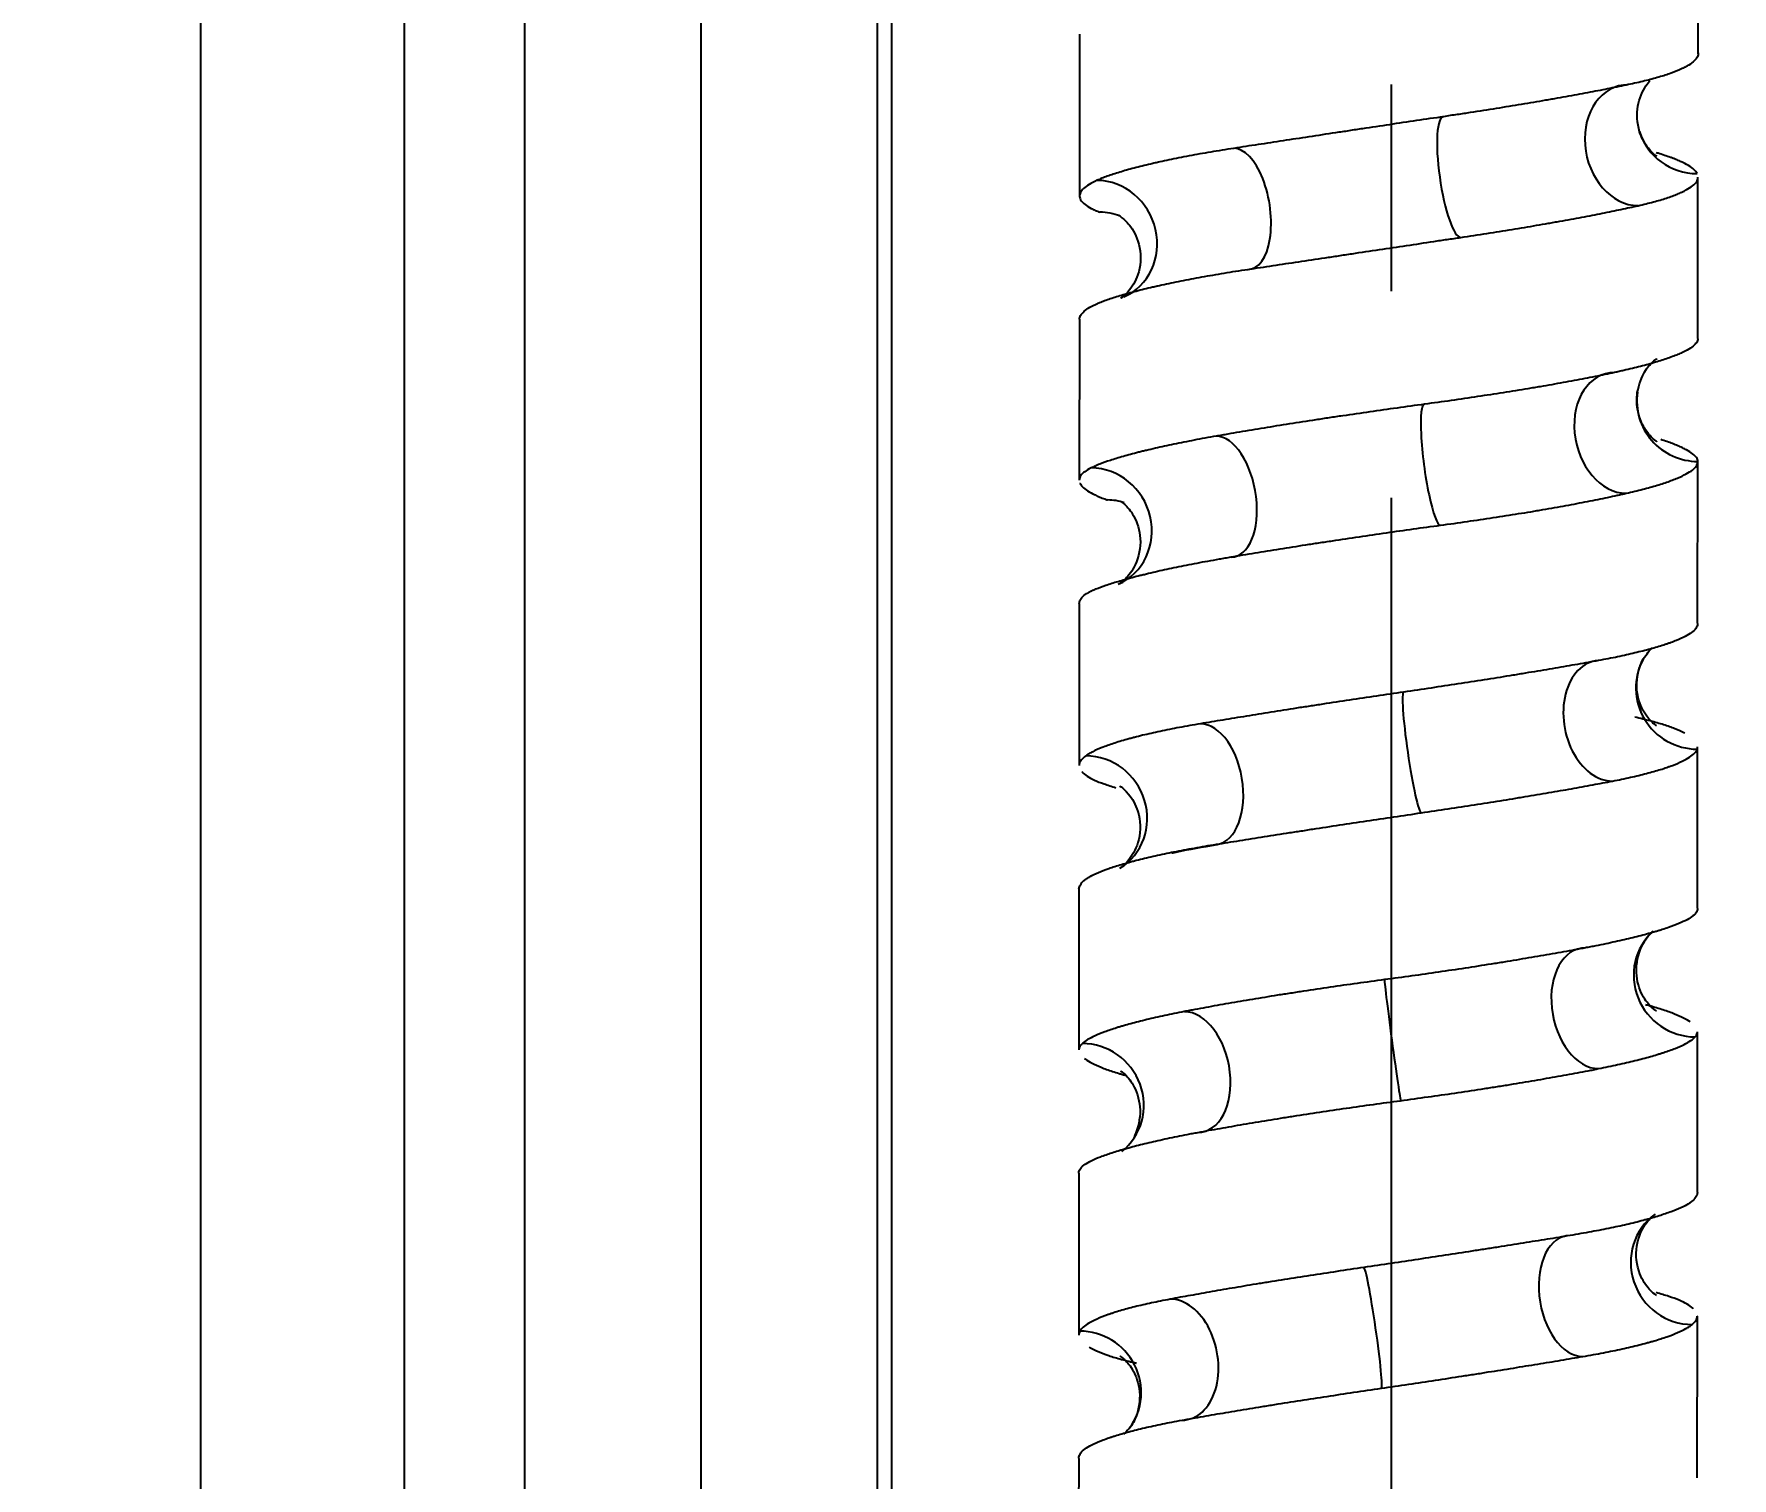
# Model space of a CAD drawing. Header units: millimetres. Extents: x 6110 to 6704, y -2661 to -1821.
# Drawn here: x 6329.67 to 6340.1, y -2269.94 to -2261.06 of the extents above; entities that cross this region are included whole.
import ezdxf

# ---------------------------------------------------------------- set-up
doc = ezdxf.new("R2010")
doc.units = ezdxf.units.MM
doc.header["$LTSCALE"] = 0.1
doc.linetypes.add('CENTERX2', pattern=[101.6, 63.5, -12.7, 12.7, -12.7])
doc.linetypes.add('HIDDEN2', pattern=[4.7625, 3.175, -1.5875])
doc.layers.add('1', color=4, linetype='HIDDEN2', lineweight=13)
doc.layers.add('DIM', color=3, linetype='Continuous', lineweight=9)
doc.layers.add('CENTER', color=1, linetype='CENTERX2')
doc.styles.get("Standard").update_dxf_attribs({"font": 'arial.ttf'})
doc.dimstyles.new('ISO-25', dxfattribs={"dimtxt": 2.5, "dimasz": 2.5, "dimexe": 1.25, "dimexo": 0.625, "dimtad": 1, "dimlfac": 5, "dimtxsty": 'Standard', "dimcen": 2.5, "dimadec": 0, "dimazin": 0, "dimtfac": 1, "dimtmove": 0, "dimatfit": 3, "dimfxl": 0, "dimarcsym": 0})

# ---------------------------------------------------------------- blocks, each defined once
blk = doc.blocks.new('*D85')
at = {"layer": 'Defpoints', "color": 0}
for p in [(6324.46, -2027.378), (6392.692, -2027.378), (6311.704, -2532.542)]:
    blk.add_point(p, dxfattribs=at)
at = {"layer": 'DIM', "color": 0, "lineweight": -2}
for p, q in [((6325.085, -2027.378), (6393.942, -2027.378)), ((6392.692, -2527.542), (6392.692, -2032.378)), ((6312.329, -2532.542), (6393.942, -2532.542))]:
    blk.add_line(p, q, dxfattribs=at)
at = {"layer": 'DIM', "color": 0}
for points in [[(6391.858, -2032.378), (6393.525, -2032.378), (6392.692, -2027.378)], [(6391.858, -2527.542), (6393.525, -2527.542), (6392.692, -2532.542)]]:
    blk.add_solid(points, dxfattribs=at)
at = {"layer": 'DIM', "color": 0, "insert": (6389.062, -2279.96), "char_height": 5, "attachment_point": 5, "rotation": 90}
blk.add_mtext('2020,7', dxfattribs=at)
blk = doc.blocks.new('*D93')
at = {"layer": 'Defpoints', "color": 0}
for p in [(6325.085, -2027.378), (6402.037, -2595.98), (6423.82, -2595.98)]:
    blk.add_point(p, dxfattribs=at)
at = {"layer": 'DIM', "color": 0, "lineweight": -2}
for p, q in [((6325.71, -2027.378), (6425.07, -2027.378)), ((6423.82, -2032.378), (6423.82, -2590.98)), ((6402.662, -2595.98), (6425.07, -2595.98))]:
    blk.add_line(p, q, dxfattribs=at)
at = {"layer": 'DIM', "color": 0}
for points in [[(6422.987, -2032.378), (6424.654, -2032.378), (6423.82, -2027.378)], [(6422.987, -2590.98), (6424.654, -2590.98), (6423.82, -2595.98)]]:
    blk.add_solid(points, dxfattribs=at)
at = {"layer": 'DIM', "color": 0, "insert": (6420.19, -2311.679), "char_height": 5, "attachment_point": 5, "rotation": 90}
blk.add_mtext('2274,4', dxfattribs=at)

msp = doc.modelspace()

# ---------------------------------------------------------------- hatches: boundary and pattern name
at = {"layer": 'DIM'}
h = msp.add_hatch(dxfattribs=at)
h.set_pattern_fill('ANSI31', color=2)
edge = h.paths.add_edge_path()
edge.add_line((6619.617, -2595.98), (6619.617, -1962.206))
edge.add_line((6634.617, -1966.11), (6619.617, -1966.11))
edge.add_line((6634.617, -2610.98), (6634.617, -1966.11))
edge.add_line((6634.617, -2610.98), (6184.457, -2610.98))
edge.add_line((6619.617, -2595.98), (6184.457, -2595.98))
edge.add_line((6184.457, -2610.98), (6184.457, -2595.98))

# ---------------------------------------------------------------- linework, layer by layer
at = {"layer": '1', "color": 7, "linetype": 'Continuous', "lineweight": -3}
for p, q in [((6330.696, -2354.877), (6330.696, -2226.539)), ((6331.944, -2226.545), (6331.944, -2354.877)), ((6332.686, -2394.48), (6332.686, -2226.539)), ((6333.768, -2226.528), (6333.768, -2393.229)), ((6334.85, -2226.51), (6334.85, -2393.225)), ((6334.939, -2226.51), (6334.939, -2393.225)), ((6339.895, -2261.186), (6339.896, -2260.193)), ((6336.095, -2261.065), (6336.094, -2262.06)), ((6339.894, -2262.936), (6339.894, -2261.944)), ((6336.094, -2262.818), (6336.093, -2263.806)), ((6339.892, -2264.685), (6339.893, -2263.694)), ((6336.093, -2264.564), (6336.092, -2265.559)), ((6339.891, -2266.437), (6339.892, -2265.444)), ((6336.091, -2266.318), (6336.091, -2267.307)), ((6339.89, -2268.184), (6339.891, -2267.195)), ((6336.09, -2268.065), (6336.089, -2269.059)), ((6339.889, -2269.937), (6339.89, -2268.943)), ((6336.089, -2269.817), (6336.088, -2270.808))]:
    msp.add_line(p, q, dxfattribs=at)
for centre, major_axis, ratio, start_param, end_param in [((6339.496, -2261.748), (0.08, -0.366), 0.783105, 2.97173, 6.112863), ((6338.384, -2261.944), (0.055, -0.371), 0.203358, 3.11287, 6.251277), ((6339.892, -2261.552), (0.357, 0.114), 0.98835, 3.1366, 4.39827), ((6337.086, -2262.139), (0.057, -0.371), 0.474709, 6.210592, 9.352358), ((6336.221, -2262.335), (0.141, -0.347), 0.923385, 0.016693, 2.77956), ((6336.202, -2262.532), (0.141, 0.348), 0.934624, 6.282533, 6.644208), ((6339.417, -2263.516), (0.081, -0.366), 0.742135, 2.980277, 6.118709), ((6339.893, -2263.32), (0.371, -0.052), 0.990923, 3.136314, 4.850606), ((6338.263, -2263.711), (0.05, -0.372), 0.13997, 3.12244, 6.264226), ((6336.979, -2263.907), (0.064, -0.37), 0.527427, 6.193376, 9.332027), ((6336.18, -2264.103), (0.154, -0.342), 0.946219, 6.274377, 9.020509), ((6336.245, -2264.299), (0.132, 0.351), 0.910515, 0.029327, 0.327184), ((6339.333, -2265.284), (0.07, -0.368), 0.699051, 3.009669, 6.151475), ((6339.886, -2265.088), (0.328, -0.182), 0.986146, 3.141104, 5.223814), ((6338.14, -2265.479), (0.054, -0.371), 0.078018, 3.131733, 6.270414), ((6336.877, -2265.675), (0.061, -0.37), 0.581937, 6.187073, 9.328291), ((6336.146, -2265.871), (0.197, -0.319), 0.961272, 6.281843, 8.886185), ((6339.87, -2266.855), (0.254, -0.276), 0.980446, 3.132576, 5.549719), ((6339.243, -2267.051), (0.071, -0.368), 0.652477, 3.016668, 6.155379), ((6338.018, -2267.247), (0.05, -0.372), 0.013515, 3.139908, 6.281158), ((6336.78, -2267.443), (0.07, -0.368), 0.630223, 6.165311, 9.303803), ((6336.12, -2267.639), (0.23, -0.296), 0.976135, 0.013211, 2.492805), ((6339.848, -2268.623), (0.216, -0.307), 0.967787, 3.145882, 5.683602), ((6339.147, -2268.819), (0.062, -0.37), 0.603601, 3.039785, 6.181068), ((6337.895, -2269.015), (0.054, -0.371), 0.048858, 6.27743, 9.415944), ((6336.688, -2269.21), (0.068, -0.369), 0.679687, 6.158203, 9.300051), ((6336.101, -2269.406), (0.299, -0.226), 0.983334, 6.282151, 8.507626)]:
    msp.add_ellipse(centre, major_axis=major_axis, ratio=ratio, start_param=start_param, end_param=end_param, dxfattribs=at)
for points, knots in [([(6339.895, -2261.181), (6339.896, -2261.189), (6339.894, -2261.197), (6339.886, -2261.214), (6339.873, -2261.231), (6339.851, -2261.247), (6339.831, -2261.26), (6339.824, -2261.264), (6339.812, -2261.27), (6339.808, -2261.272), (6339.799, -2261.276), (6339.794, -2261.279), (6339.772, -2261.289), (6339.751, -2261.297), (6339.706, -2261.314), (6339.656, -2261.33), (6339.597, -2261.346), (6339.551, -2261.357), (6339.534, -2261.361), (6339.501, -2261.369), (6339.483, -2261.373), (6339.466, -2261.376)], [0, 0, 0, 0, 0.125, 0.125, 0.25, 0.375, 0.375, 0.4375, 0.4375, 0.46875, 0.46875, 0.5, 0.5, 0.625, 0.625, 0.75, 0.875, 0.875, 0.9375, 0.9375, 1, 1, 1, 1]), ([(6339.466, -2261.376), (6339.43, -2261.384), (6339.392, -2261.392), (6339.314, -2261.407), (6339.233, -2261.423), (6339.145, -2261.439), (6339.076, -2261.452), (6339.042, -2261.458), (6339.006, -2261.464), (6338.982, -2261.468), (6338.97, -2261.47), (6338.909, -2261.481), (6338.859, -2261.489), (6338.758, -2261.506), (6338.656, -2261.523), (6338.549, -2261.539), (6338.468, -2261.552), (6338.441, -2261.556), (6338.4, -2261.562), (6338.386, -2261.564), (6338.358, -2261.568), (6338.344, -2261.571), (6338.33, -2261.573)], [0, 0, 0, 0, 0.125, 0.125, 0.25, 0.375, 0.375, 0.4375, 0.46875, 0.46875, 0.5, 0.5, 0.625, 0.625, 0.75, 0.875, 0.875, 0.9375, 0.9375, 0.96875, 0.96875, 1, 1, 1, 1]), ([(6339.535, -2261.666), (6339.52, -2261.609), (6339.511, -2261.51), (6339.562, -2261.396), (6339.592, -2261.359), (6339.601, -2261.35)], [0, 0, 0, 0, 0.430904, 0.832148, 1, 1, 1, 1]), ([(6338.33, -2261.573), (6338.275, -2261.581), (6338.22, -2261.589), (6338.109, -2261.605), (6337.999, -2261.622), (6337.888, -2261.639), (6337.805, -2261.651), (6337.777, -2261.655), (6337.736, -2261.662), (6337.722, -2261.664), (6337.694, -2261.668), (6337.68, -2261.67), (6337.611, -2261.68), (6337.557, -2261.689), (6337.45, -2261.705), (6337.344, -2261.721), (6337.242, -2261.737), (6337.166, -2261.748), (6337.141, -2261.752), (6337.091, -2261.76), (6337.066, -2261.764), (6337.042, -2261.768)], [0, 0, 0, 0, 0.125, 0.125, 0.25, 0.375, 0.375, 0.4375, 0.4375, 0.46875, 0.46875, 0.5, 0.5, 0.625, 0.625, 0.75, 0.875, 0.875, 0.9375, 0.9375, 1, 1, 1, 1]), ([(6339.641, -2261.815), (6339.641, -2261.815), (6339.64, -2261.814), (6339.618, -2261.803), (6339.562, -2261.736), (6339.541, -2261.683), (6339.535, -2261.666)], [0, 0, 0, 0, 0.046415, 0.473033, 0.84515, 1, 1, 1, 1]), ([(6337.042, -2261.768), (6336.993, -2261.775), (6336.946, -2261.783), (6336.854, -2261.798), (6336.766, -2261.814), (6336.684, -2261.83), (6336.625, -2261.843), (6336.596, -2261.849), (6336.568, -2261.855), (6336.549, -2261.859), (6336.54, -2261.862), (6336.495, -2261.872), (6336.461, -2261.88), (6336.398, -2261.897), (6336.339, -2261.914), (6336.288, -2261.931), (6336.253, -2261.943), (6336.242, -2261.947), (6336.226, -2261.954), (6336.221, -2261.956), (6336.211, -2261.96), (6336.206, -2261.962), (6336.202, -2261.964)], [0, 0, 0, 0, 0.125, 0.125, 0.25, 0.375, 0.375, 0.4375, 0.46875, 0.46875, 0.5, 0.5, 0.625, 0.625, 0.75, 0.875, 0.875, 0.9375, 0.9375, 0.96875, 0.96875, 1, 1, 1, 1]), ([(6339.889, -2261.923), (6339.885, -2261.915), (6339.878, -2261.906), (6339.86, -2261.89), (6339.838, -2261.873), (6339.805, -2261.857), (6339.778, -2261.844), (6339.768, -2261.84), (6339.752, -2261.834), (6339.747, -2261.831), (6339.736, -2261.827), (6339.73, -2261.825), (6339.701, -2261.815), (6339.676, -2261.806), (6339.645, -2261.797), (6339.642, -2261.796), (6339.638, -2261.795)], [0, 0, 0, 0, 0.194913, 0.194913, 0.389826, 0.584739, 0.584739, 0.682195, 0.682195, 0.730923, 0.730923, 0.779652, 0.779652, 0.974565, 0.974565, 1, 1, 1, 1]), ([(6336.202, -2261.964), (6336.183, -2261.972), (6336.167, -2261.981), (6336.14, -2261.997), (6336.117, -2262.014), (6336.104, -2262.03), (6336.098, -2262.043), (6336.096, -2262.047), (6336.095, -2262.053), (6336.094, -2262.055), (6336.094, -2262.06), (6336.094, -2262.062), (6336.095, -2262.072), (6336.098, -2262.081), (6336.11, -2262.097), (6336.126, -2262.113), (6336.151, -2262.129), (6336.174, -2262.141), (6336.182, -2262.145), (6336.2, -2262.152), (6336.209, -2262.156), (6336.219, -2262.16)], [0, 0, 0, 0, 0.125, 0.125, 0.25, 0.375, 0.375, 0.4375, 0.4375, 0.46875, 0.46875, 0.5, 0.5, 0.625, 0.625, 0.75, 0.875, 0.875, 0.9375, 0.9375, 1, 1, 1, 1]), ([(6339.526, -2262.12), (6339.56, -2262.112), (6339.591, -2262.104), (6339.649, -2262.089), (6339.703, -2262.073), (6339.747, -2262.057), (6339.778, -2262.044), (6339.787, -2262.04), (6339.8, -2262.034), (6339.805, -2262.032), (6339.813, -2262.028), (6339.817, -2262.025), (6339.837, -2262.015), (6339.85, -2262.006), (6339.871, -2261.99), (6339.887, -2261.973), (6339.893, -2261.956), (6339.894, -2261.946), (6339.894, -2261.945), (6339.894, -2261.944)], [0, 0, 0, 0, 0.139424, 0.139424, 0.278847, 0.418271, 0.418271, 0.487983, 0.487983, 0.522839, 0.522839, 0.557695, 0.557695, 0.697119, 0.697119, 0.836542, 0.975966, 0.975966, 1, 1, 1, 1]), ([(6338.436, -2262.315), (6338.491, -2262.307), (6338.545, -2262.298), (6338.65, -2262.282), (6338.753, -2262.265), (6338.853, -2262.249), (6338.926, -2262.236), (6338.951, -2262.232), (6338.986, -2262.226), (6338.998, -2262.224), (6339.022, -2262.219), (6339.034, -2262.217), (6339.092, -2262.207), (6339.137, -2262.199), (6339.224, -2262.182), (6339.307, -2262.166), (6339.384, -2262.15), (6339.439, -2262.139), (6339.457, -2262.135), (6339.493, -2262.127), (6339.51, -2262.123), (6339.526, -2262.12)], [0, 0, 0, 0, 0.125, 0.125, 0.25, 0.375, 0.375, 0.4375, 0.4375, 0.46875, 0.46875, 0.5, 0.5, 0.625, 0.625, 0.75, 0.875, 0.875, 0.9375, 0.9375, 1, 1, 1, 1]), ([(6336.336, -2262.177), (6336.336, -2262.178), (6336.346, -2262.187), (6336.402, -2262.23), (6336.473, -2262.357), (6336.472, -2262.525), (6336.404, -2262.643), (6336.354, -2262.686), (6336.346, -2262.69), (6336.346, -2262.69)], [0, 0, 0, 0, 0.116867, 0.259475, 0.415375, 0.598647, 0.753398, 0.883862, 1, 1, 1, 1]), ([(6337.129, -2262.511), (6337.18, -2262.503), (6337.231, -2262.496), (6337.335, -2262.48), (6337.44, -2262.464), (6337.548, -2262.448), (6337.63, -2262.436), (6337.658, -2262.432), (6337.699, -2262.425), (6337.713, -2262.423), (6337.741, -2262.419), (6337.755, -2262.417), (6337.825, -2262.406), (6337.881, -2262.398), (6337.993, -2262.381), (6338.104, -2262.365), (6338.215, -2262.348), (6338.298, -2262.335), (6338.326, -2262.331), (6338.367, -2262.325), (6338.381, -2262.323), (6338.409, -2262.319), (6338.423, -2262.317), (6338.436, -2262.315)], [0, 0, 0, 0, 0.125, 0.125, 0.25, 0.375, 0.375, 0.4375, 0.4375, 0.46875, 0.46875, 0.5, 0.5, 0.625, 0.625, 0.75, 0.875, 0.875, 0.9375, 0.9375, 0.96875, 0.96875, 1, 1, 1, 1]), ([(6336.24, -2262.706), (6336.262, -2262.698), (6336.286, -2262.69), (6336.337, -2262.673), (6336.393, -2262.657), (6336.457, -2262.64), (6336.508, -2262.627), (6336.534, -2262.621), (6336.562, -2262.615), (6336.58, -2262.611), (6336.59, -2262.609), (6336.637, -2262.598), (6336.677, -2262.59), (6336.759, -2262.574), (6336.845, -2262.557), (6336.936, -2262.542), (6337.007, -2262.53), (6337.031, -2262.526), (6337.079, -2262.518), (6337.104, -2262.515), (6337.129, -2262.511)], [0, 0, 0, 0, 0.125, 0.125, 0.25, 0.375, 0.375, 0.4375, 0.46875, 0.46875, 0.5, 0.5, 0.625, 0.625, 0.75, 0.875, 0.875, 0.9375, 0.9375, 1, 1, 1, 1]), ([(6336.094, -2262.818), (6336.094, -2262.817), (6336.094, -2262.815), (6336.094, -2262.811), (6336.095, -2262.809), (6336.098, -2262.798), (6336.103, -2262.79), (6336.117, -2262.773), (6336.136, -2262.756), (6336.165, -2262.739), (6336.191, -2262.727), (6336.2, -2262.723), (6336.214, -2262.717), (6336.219, -2262.714), (6336.23, -2262.71), (6336.235, -2262.708), (6336.24, -2262.706)], [0, 0, 0, 0, 0.047297, 0.047297, 0.103339, 0.103339, 0.327504, 0.327504, 0.551669, 0.775835, 0.775835, 0.887917, 0.887917, 0.943959, 0.943959, 1, 1, 1, 1]), ([(6339.892, -2262.948), (6339.889, -2262.956), (6339.884, -2262.963), (6339.869, -2262.979), (6339.85, -2262.995), (6339.82, -2263.011), (6339.795, -2263.024), (6339.786, -2263.028), (6339.771, -2263.034), (6339.766, -2263.036), (6339.756, -2263.04), (6339.75, -2263.042), (6339.723, -2263.053), (6339.699, -2263.061), (6339.647, -2263.078), (6339.59, -2263.095), (6339.526, -2263.112), (6339.474, -2263.124), (6339.456, -2263.128), (6339.429, -2263.134), (6339.419, -2263.136), (6339.4, -2263.141), (6339.391, -2263.143), (6339.381, -2263.145)], [0, 0, 0, 0, 0.125, 0.125, 0.25, 0.375, 0.375, 0.4375, 0.4375, 0.46875, 0.46875, 0.5, 0.5, 0.625, 0.625, 0.75, 0.875, 0.875, 0.9375, 0.9375, 0.96875, 0.96875, 1, 1, 1, 1]), ([(6339.521, -2263.268), (6339.533, -2263.216), (6339.558, -2263.14), (6339.619, -2263.075), (6339.64, -2263.061), (6339.643, -2263.059), (6339.643, -2263.059)], [0, 0, 0, 0, 0.340198, 0.61945, 0.886347, 1, 1, 1, 1]), ([(6339.381, -2263.145), (6339.343, -2263.153), (6339.303, -2263.161), (6339.22, -2263.178), (6339.134, -2263.194), (6339.043, -2263.211), (6338.972, -2263.224), (6338.936, -2263.23), (6338.899, -2263.236), (6338.874, -2263.24), (6338.862, -2263.242), (6338.799, -2263.253), (6338.748, -2263.261), (6338.645, -2263.277), (6338.541, -2263.293), (6338.433, -2263.309), (6338.324, -2263.325), (6338.269, -2263.332), (6338.214, -2263.34)], [0, 0, 0, 0, 0.125, 0.125, 0.25, 0.375, 0.375, 0.4375, 0.46875, 0.46875, 0.5, 0.5, 0.625, 0.625, 0.75, 0.875, 0.875, 1, 1, 1, 1]), ([(6339.642, -2263.57), (6339.642, -2263.57), (6339.639, -2263.567), (6339.611, -2263.549), (6339.544, -2263.466), (6339.514, -2263.354), (6339.519, -2263.286), (6339.521, -2263.268)], [0, 0, 0, 0, 0.09542, 0.354454, 0.605798, 0.899832, 1, 1, 1, 1]), ([(6338.214, -2263.34), (6338.157, -2263.347), (6338.101, -2263.355), (6337.989, -2263.371), (6337.878, -2263.386), (6337.767, -2263.403), (6337.683, -2263.415), (6337.656, -2263.419), (6337.614, -2263.425), (6337.601, -2263.427), (6337.573, -2263.432), (6337.559, -2263.434), (6337.491, -2263.444), (6337.437, -2263.453), (6337.331, -2263.469), (6337.227, -2263.486), (6337.127, -2263.503), (6337.053, -2263.515), (6337.029, -2263.519), (6336.993, -2263.526), (6336.981, -2263.528), (6336.957, -2263.532), (6336.945, -2263.534), (6336.934, -2263.536)], [0, 0, 0, 0, 0.125, 0.125, 0.25, 0.375, 0.375, 0.4375, 0.4375, 0.46875, 0.46875, 0.5, 0.5, 0.625, 0.625, 0.75, 0.875, 0.875, 0.9375, 0.9375, 0.96875, 0.96875, 1, 1, 1, 1]), ([(6336.934, -2263.536), (6336.887, -2263.544), (6336.842, -2263.552), (6336.756, -2263.569), (6336.673, -2263.585), (6336.596, -2263.602), (6336.542, -2263.615), (6336.515, -2263.621), (6336.489, -2263.627), (6336.472, -2263.631), (6336.464, -2263.633), (6336.423, -2263.644), (6336.392, -2263.652), (6336.335, -2263.669), (6336.282, -2263.685), (6336.238, -2263.7), (6336.208, -2263.712), (6336.199, -2263.716), (6336.181, -2263.724), (6336.173, -2263.727), (6336.165, -2263.731)], [0, 0, 0, 0, 0.125, 0.125, 0.25, 0.375, 0.375, 0.4375, 0.46875, 0.46875, 0.5, 0.5, 0.625, 0.625, 0.75, 0.875, 0.875, 0.9375, 0.9375, 1, 1, 1, 1]), ([(6339.893, -2263.691), (6339.893, -2263.684), (6339.89, -2263.676), (6339.879, -2263.66), (6339.863, -2263.645), (6339.838, -2263.628), (6339.815, -2263.616), (6339.807, -2263.612), (6339.794, -2263.605), (6339.789, -2263.603), (6339.78, -2263.599), (6339.775, -2263.597), (6339.75, -2263.586), (6339.728, -2263.578), (6339.691, -2263.565), (6339.678, -2263.561), (6339.665, -2263.557)], [0, 0, 0, 0, 0.181583, 0.181583, 0.363166, 0.544748, 0.544748, 0.63554, 0.63554, 0.680935, 0.680935, 0.726331, 0.726331, 0.907914, 0.907914, 1, 1, 1, 1]), ([(6339.453, -2263.887), (6339.489, -2263.879), (6339.523, -2263.87), (6339.586, -2263.854), (6339.645, -2263.837), (6339.696, -2263.821), (6339.731, -2263.808), (6339.747, -2263.802), (6339.763, -2263.796), (6339.773, -2263.791), (6339.778, -2263.789), (6339.801, -2263.779), (6339.818, -2263.77), (6339.846, -2263.754), (6339.869, -2263.738), (6339.883, -2263.722), (6339.891, -2263.707), (6339.894, -2263.699), (6339.893, -2263.691)], [0, 0, 0, 0, 0.125, 0.125, 0.25, 0.375, 0.375, 0.4375, 0.46875, 0.46875, 0.5, 0.5, 0.625, 0.625, 0.75, 0.875, 0.875, 1, 1, 1, 1]), ([(6336.165, -2263.731), (6336.15, -2263.739), (6336.137, -2263.747), (6336.116, -2263.762), (6336.1, -2263.778), (6336.094, -2263.794), (6336.093, -2263.804), (6336.093, -2263.805), (6336.093, -2263.806)], [0, 0, 0, 0, 0.318662, 0.318662, 0.637325, 0.955987, 0.955987, 1, 1, 1, 1]), ([(6336.097, -2263.824), (6336.097, -2263.825), (6336.098, -2263.826), (6336.103, -2263.836), (6336.11, -2263.845), (6336.128, -2263.861), (6336.152, -2263.878), (6336.184, -2263.895), (6336.213, -2263.908), (6336.223, -2263.912), (6336.239, -2263.918), (6336.244, -2263.92), (6336.255, -2263.924), (6336.261, -2263.926), (6336.267, -2263.928)], [0, 0, 0, 0, 0.038748, 0.038748, 0.279061, 0.279061, 0.519374, 0.759687, 0.759687, 0.879843, 0.879843, 0.939922, 0.939922, 1, 1, 1, 1]), ([(6338.312, -2264.083), (6338.368, -2264.076), (6338.423, -2264.068), (6338.531, -2264.052), (6338.637, -2264.037), (6338.741, -2264.02), (6338.817, -2264.008), (6338.842, -2264.004), (6338.88, -2263.998), (6338.892, -2263.996), (6338.917, -2263.991), (6338.929, -2263.989), (6338.99, -2263.979), (6339.037, -2263.97), (6339.129, -2263.954), (6339.217, -2263.937), (6339.299, -2263.92), (6339.359, -2263.908), (6339.378, -2263.903), (6339.407, -2263.897), (6339.416, -2263.895), (6339.435, -2263.891), (6339.444, -2263.889), (6339.453, -2263.887)], [0, 0, 0, 0, 0.125, 0.125, 0.25, 0.375, 0.375, 0.4375, 0.4375, 0.46875, 0.46875, 0.5, 0.5, 0.625, 0.625, 0.75, 0.875, 0.875, 0.9375, 0.9375, 0.96875, 0.96875, 1, 1, 1, 1]), ([(6336.346, -2263.935), (6336.346, -2263.935), (6336.347, -2263.937), (6336.365, -2263.945), (6336.434, -2264.021), (6336.482, -2264.168), (6336.448, -2264.327), (6336.374, -2264.419), (6336.338, -2264.442), (6336.333, -2264.446), (6336.333, -2264.446)], [0, 0, 0, 0, 0.011523, 0.164222, 0.306948, 0.47021, 0.648081, 0.793721, 0.921426, 1, 1, 1, 1]), ([(6337.025, -2264.278), (6337.073, -2264.27), (6337.123, -2264.262), (6337.223, -2264.245), (6337.325, -2264.229), (6337.431, -2264.212), (6337.511, -2264.199), (6337.538, -2264.195), (6337.579, -2264.189), (6337.593, -2264.187), (6337.62, -2264.183), (6337.634, -2264.181), (6337.703, -2264.17), (6337.758, -2264.162), (6337.869, -2264.146), (6337.98, -2264.129), (6338.09, -2264.114), (6338.201, -2264.098), (6338.256, -2264.091), (6338.312, -2264.083)], [0, 0, 0, 0, 0.125, 0.125, 0.25, 0.375, 0.375, 0.4375, 0.4375, 0.46875, 0.46875, 0.5, 0.5, 0.625, 0.625, 0.75, 0.875, 0.875, 1, 1, 1, 1]), ([(6336.194, -2264.475), (6336.213, -2264.467), (6336.233, -2264.459), (6336.279, -2264.444), (6336.329, -2264.428), (6336.387, -2264.412), (6336.434, -2264.399), (6336.45, -2264.395), (6336.475, -2264.389), (6336.484, -2264.387), (6336.501, -2264.383), (6336.51, -2264.38), (6336.554, -2264.37), (6336.592, -2264.361), (6336.669, -2264.345), (6336.75, -2264.328), (6336.838, -2264.311), (6336.906, -2264.299), (6336.93, -2264.295), (6336.965, -2264.288), (6336.977, -2264.286), (6337.001, -2264.282), (6337.013, -2264.28), (6337.025, -2264.278)], [0, 0, 0, 0, 0.125, 0.125, 0.25, 0.375, 0.375, 0.4375, 0.4375, 0.46875, 0.46875, 0.5, 0.5, 0.625, 0.625, 0.75, 0.875, 0.875, 0.9375, 0.9375, 0.96875, 0.96875, 1, 1, 1, 1]), ([(6336.093, -2264.564), (6336.093, -2264.558), (6336.094, -2264.552), (6336.1, -2264.537), (6336.112, -2264.521), (6336.134, -2264.505), (6336.154, -2264.494), (6336.161, -2264.49), (6336.177, -2264.482), (6336.185, -2264.478), (6336.194, -2264.475)], [0, 0, 0, 0, 0.200316, 0.200316, 0.466877, 0.733439, 0.733439, 0.866719, 0.866719, 1, 1, 1, 1]), ([(6339.881, -2264.717), (6339.875, -2264.725), (6339.866, -2264.733), (6339.844, -2264.75), (6339.817, -2264.766), (6339.781, -2264.783), (6339.751, -2264.795), (6339.74, -2264.8), (6339.723, -2264.806), (6339.717, -2264.808), (6339.706, -2264.812), (6339.699, -2264.814), (6339.668, -2264.825), (6339.641, -2264.833), (6339.583, -2264.849), (6339.521, -2264.865), (6339.451, -2264.881), (6339.396, -2264.893), (6339.377, -2264.897), (6339.338, -2264.904), (6339.318, -2264.908), (6339.298, -2264.912)], [0, 0, 0, 0, 0.125, 0.125, 0.25, 0.375, 0.375, 0.4375, 0.4375, 0.46875, 0.46875, 0.5, 0.5, 0.625, 0.625, 0.75, 0.875, 0.875, 0.9375, 0.9375, 1, 1, 1, 1]), ([(6339.892, -2264.686), (6339.892, -2264.688), (6339.892, -2264.69), (6339.891, -2264.7), (6339.887, -2264.708), (6339.881, -2264.717)], [0, 0, 0, 0, 0.192323, 0.192323, 1, 1, 1, 1]), ([(6339.558, -2264.905), (6339.58, -2264.874), (6339.597, -2264.85), (6339.611, -2264.836), (6339.611, -2264.836)], [0, 0, 0, 0, 0.999798, 1, 1, 1, 1]), ([(6339.298, -2264.912), (6339.256, -2264.92), (6339.214, -2264.927), (6339.126, -2264.943), (6339.035, -2264.959), (6338.939, -2264.975), (6338.865, -2264.987), (6338.827, -2264.993), (6338.789, -2265), (6338.763, -2265.004), (6338.75, -2265.006), (6338.685, -2265.017), (6338.633, -2265.025), (6338.526, -2265.042), (6338.419, -2265.058), (6338.309, -2265.075), (6338.199, -2265.092), (6338.143, -2265.1), (6338.086, -2265.108)], [0, 0, 0, 0, 0.125, 0.125, 0.25, 0.375, 0.375, 0.4375, 0.46875, 0.46875, 0.5, 0.5, 0.625, 0.625, 0.75, 0.875, 0.875, 1, 1, 1, 1]), ([(6339.639, -2265.315), (6339.639, -2265.315), (6339.63, -2265.31), (6339.578, -2265.265), (6339.511, -2265.139), (6339.517, -2264.995), (6339.546, -2264.926), (6339.558, -2264.905)], [0, 0, 0, 0, 0.166649, 0.377194, 0.607738, 0.880881, 1, 1, 1, 1]), ([(6338.086, -2265.108), (6338.03, -2265.116), (6337.974, -2265.125), (6337.863, -2265.141), (6337.753, -2265.158), (6337.644, -2265.174), (6337.562, -2265.187), (6337.535, -2265.191), (6337.495, -2265.197), (6337.481, -2265.199), (6337.454, -2265.203), (6337.441, -2265.205), (6337.374, -2265.216), (6337.322, -2265.224), (6337.219, -2265.24), (6337.118, -2265.257), (6337.022, -2265.272), (6336.952, -2265.284), (6336.928, -2265.288), (6336.882, -2265.296), (6336.86, -2265.299), (6336.837, -2265.303)], [0, 0, 0, 0, 0.125, 0.125, 0.25, 0.375, 0.375, 0.4375, 0.4375, 0.46875, 0.46875, 0.5, 0.5, 0.625, 0.625, 0.75, 0.875, 0.875, 0.9375, 0.9375, 1, 1, 1, 1]), ([(6339.814, -2265.362), (6339.812, -2265.361), (6339.81, -2265.36), (6339.792, -2265.35), (6339.773, -2265.342), (6339.731, -2265.326), (6339.685, -2265.309), (6339.63, -2265.294), (6339.586, -2265.282), (6339.57, -2265.278), (6339.539, -2265.27), (6339.522, -2265.266), (6339.505, -2265.263)], [0, 0, 0, 0, 0.02942, 0.02942, 0.272065, 0.272065, 0.51471, 0.757355, 0.757355, 0.878677, 0.878677, 1, 1, 1, 1]), ([(6336.837, -2265.303), (6336.792, -2265.311), (6336.749, -2265.318), (6336.667, -2265.334), (6336.588, -2265.35), (6336.516, -2265.366), (6336.465, -2265.378), (6336.44, -2265.385), (6336.417, -2265.391), (6336.401, -2265.395), (6336.393, -2265.397), (6336.356, -2265.408), (6336.328, -2265.416), (6336.277, -2265.433), (6336.23, -2265.45), (6336.193, -2265.466), (6336.168, -2265.479), (6336.16, -2265.483), (6336.15, -2265.489), (6336.146, -2265.491), (6336.14, -2265.496), (6336.137, -2265.498), (6336.134, -2265.5)], [0, 0, 0, 0, 0.125, 0.125, 0.25, 0.375, 0.375, 0.4375, 0.46875, 0.46875, 0.5, 0.5, 0.625, 0.625, 0.75, 0.875, 0.875, 0.9375, 0.9375, 0.96875, 0.96875, 1, 1, 1, 1]), ([(6339.368, -2265.655), (6339.407, -2265.648), (6339.444, -2265.64), (6339.514, -2265.624), (6339.579, -2265.609), (6339.637, -2265.592), (6339.677, -2265.58), (6339.696, -2265.574), (6339.714, -2265.567), (6339.726, -2265.563), (6339.731, -2265.561), (6339.759, -2265.551), (6339.779, -2265.542), (6339.814, -2265.525), (6339.844, -2265.509), (6339.865, -2265.492), (6339.881, -2265.475), (6339.886, -2265.467), (6339.889, -2265.459)], [0, 0, 0, 0, 0.125, 0.125, 0.25, 0.375, 0.375, 0.4375, 0.46875, 0.46875, 0.5, 0.5, 0.625, 0.625, 0.75, 0.875, 0.875, 1, 1, 1, 1]), ([(6336.134, -2265.5), (6336.122, -2265.508), (6336.113, -2265.516), (6336.099, -2265.533), (6336.093, -2265.544), (6336.092, -2265.556), (6336.092, -2265.559)], [0, 0, 0, 0, 0.416864, 0.416864, 0.833728, 1, 1, 1, 1]), ([(6336.108, -2265.597), (6336.109, -2265.598), (6336.11, -2265.599), (6336.119, -2265.608), (6336.129, -2265.616), (6336.154, -2265.633), (6336.184, -2265.649), (6336.223, -2265.665), (6336.256, -2265.676), (6336.268, -2265.68), (6336.292, -2265.688), (6336.305, -2265.692), (6336.318, -2265.696)], [0, 0, 0, 0, 0.029036, 0.029036, 0.271777, 0.271777, 0.514518, 0.757259, 0.757259, 0.878629, 0.878629, 1, 1, 1, 1]), ([(6336.34, -2265.685), (6336.34, -2265.685), (6336.347, -2265.689), (6336.395, -2265.726), (6336.467, -2265.844), (6336.473, -2266.013), (6336.405, -2266.139), (6336.357, -2266.18), (6336.346, -2266.189), (6336.343, -2266.19)], [0, 0, 0, 0, 0.102373, 0.255079, 0.419243, 0.616597, 0.787019, 0.928979, 1, 1, 1, 1]), ([(6338.194, -2265.85), (6338.25, -2265.842), (6338.305, -2265.834), (6338.414, -2265.817), (6338.522, -2265.801), (6338.627, -2265.784), (6338.705, -2265.772), (6338.73, -2265.768), (6338.769, -2265.761), (6338.781, -2265.759), (6338.807, -2265.755), (6338.82, -2265.753), (6338.882, -2265.742), (6338.931, -2265.734), (6339.026, -2265.718), (6339.118, -2265.702), (6339.205, -2265.686), (6339.268, -2265.674), (6339.288, -2265.671), (6339.329, -2265.663), (6339.348, -2265.659), (6339.368, -2265.655)], [0, 0, 0, 0, 0.125, 0.125, 0.25, 0.375, 0.375, 0.4375, 0.4375, 0.46875, 0.46875, 0.5, 0.5, 0.625, 0.625, 0.75, 0.875, 0.875, 0.9375, 0.9375, 1, 1, 1, 1]), ([(6336.918, -2266.046), (6336.964, -2266.039), (6337.012, -2266.031), (6337.11, -2266.016), (6337.21, -2266), (6337.314, -2265.983), (6337.393, -2265.971), (6337.42, -2265.967), (6337.46, -2265.961), (6337.474, -2265.959), (6337.501, -2265.954), (6337.515, -2265.952), (6337.583, -2265.942), (6337.638, -2265.933), (6337.748, -2265.917), (6337.859, -2265.9), (6337.97, -2265.883), (6338.082, -2265.867), (6338.138, -2265.859), (6338.194, -2265.85)], [0, 0, 0, 0, 0.125, 0.125, 0.25, 0.375, 0.375, 0.4375, 0.4375, 0.46875, 0.46875, 0.5, 0.5, 0.625, 0.625, 0.75, 0.875, 0.875, 1, 1, 1, 1]), ([(6336.159, -2266.242), (6336.174, -2266.234), (6336.191, -2266.225), (6336.229, -2266.209), (6336.272, -2266.192), (6336.324, -2266.176), (6336.366, -2266.163), (6336.381, -2266.159), (6336.404, -2266.153), (6336.412, -2266.15), (6336.427, -2266.146), (6336.435, -2266.144), (6336.476, -2266.134), (6336.51, -2266.125), (6336.582, -2266.109), (6336.658, -2266.093), (6336.74, -2266.077), (6336.805, -2266.066), (6336.827, -2266.062), (6336.872, -2266.054), (6336.895, -2266.05), (6336.918, -2266.046)], [0, 0, 0, 0, 0.125, 0.125, 0.25, 0.375, 0.375, 0.4375, 0.4375, 0.46875, 0.46875, 0.5, 0.5, 0.625, 0.625, 0.75, 0.875, 0.875, 0.9375, 0.9375, 1, 1, 1, 1]), ([(6336.662, -2266.097), (6336.673, -2266.095), (6336.756, -2266.077), (6336.849, -2266.06), (6336.939, -2266.045)], [0, 0, 0, 0, 0.135545, 1, 1, 1, 1]), ([(6336.091, -2266.318), (6336.091, -2266.318), (6336.091, -2266.317), (6336.091, -2266.309), (6336.097, -2266.292), (6336.112, -2266.275), (6336.126, -2266.263), (6336.132, -2266.258), (6336.141, -2266.252), (6336.145, -2266.25), (6336.151, -2266.246), (6336.155, -2266.244), (6336.159, -2266.242)], [0, 0, 0, 0, 0.0108, 0.0108, 0.340533, 0.670267, 0.670267, 0.835133, 0.835133, 0.917567, 0.917567, 1, 1, 1, 1]), ([(6339.863, -2266.484), (6339.853, -2266.491), (6339.841, -2266.499), (6339.812, -2266.515), (6339.779, -2266.531), (6339.736, -2266.547), (6339.7, -2266.559), (6339.688, -2266.563), (6339.668, -2266.57), (6339.662, -2266.572), (6339.648, -2266.576), (6339.641, -2266.578), (6339.606, -2266.588), (6339.575, -2266.597), (6339.511, -2266.614), (6339.443, -2266.63), (6339.367, -2266.647), (6339.307, -2266.66), (6339.287, -2266.664), (6339.255, -2266.67), (6339.245, -2266.672), (6339.223, -2266.676), (6339.212, -2266.678), (6339.202, -2266.68)], [0, 0, 0, 0, 0.125, 0.125, 0.25, 0.375, 0.375, 0.4375, 0.4375, 0.46875, 0.46875, 0.5, 0.5, 0.625, 0.625, 0.75, 0.875, 0.875, 0.9375, 0.9375, 0.96875, 0.96875, 1, 1, 1, 1]), ([(6339.891, -2266.438), (6339.891, -2266.446), (6339.889, -2266.453), (6339.88, -2266.469), (6339.873, -2266.476), (6339.863, -2266.484)], [0, 0, 0, 0, 0.490386, 0.490386, 1, 1, 1, 1]), ([(6339.637, -2267.068), (6339.637, -2267.068), (6339.637, -2267.067), (6339.621, -2267.059), (6339.555, -2266.99), (6339.503, -2266.849), (6339.529, -2266.687), (6339.588, -2266.606), (6339.613, -2266.582), (6339.616, -2266.579)], [0, 0, 0, 0, 0.009486, 0.197005, 0.368443, 0.56333, 0.784441, 0.968866, 1, 1, 1, 1]), ([(6339.202, -2266.68), (6339.158, -2266.689), (6339.114, -2266.697), (6339.022, -2266.713), (6338.928, -2266.73), (6338.829, -2266.746), (6338.753, -2266.759), (6338.715, -2266.765), (6338.676, -2266.772), (6338.65, -2266.776), (6338.636, -2266.778), (6338.57, -2266.788), (6338.517, -2266.797), (6338.409, -2266.813), (6338.301, -2266.829), (6338.191, -2266.845), (6338.08, -2266.86), (6338.024, -2266.868), (6337.968, -2266.875)], [0, 0, 0, 0, 0.125, 0.125, 0.25, 0.375, 0.375, 0.4375, 0.46875, 0.46875, 0.5, 0.5, 0.625, 0.625, 0.75, 0.875, 0.875, 1, 1, 1, 1]), ([(6337.968, -2266.875), (6337.911, -2266.883), (6337.855, -2266.891), (6337.744, -2266.906), (6337.633, -2266.922), (6337.525, -2266.938), (6337.444, -2266.95), (6337.417, -2266.955), (6337.377, -2266.961), (6337.364, -2266.963), (6337.337, -2266.967), (6337.324, -2266.969), (6337.258, -2266.98), (6337.207, -2266.988), (6337.106, -2267.005), (6337.009, -2267.022), (6336.915, -2267.038), (6336.848, -2267.051), (6336.825, -2267.055), (6336.792, -2267.061), (6336.781, -2267.063), (6336.76, -2267.067), (6336.749, -2267.069), (6336.738, -2267.071)], [0, 0, 0, 0, 0.125, 0.125, 0.25, 0.375, 0.375, 0.4375, 0.4375, 0.46875, 0.46875, 0.5, 0.5, 0.625, 0.625, 0.75, 0.875, 0.875, 0.9375, 0.9375, 0.96875, 0.96875, 1, 1, 1, 1]), ([(6339.845, -2267.135), (6339.843, -2267.133), (6339.841, -2267.132), (6339.826, -2267.122), (6339.81, -2267.114), (6339.775, -2267.097), (6339.735, -2267.08), (6339.686, -2267.063), (6339.646, -2267.051), (6339.632, -2267.047), (6339.61, -2267.04), (6339.603, -2267.038), (6339.588, -2267.034), (6339.58, -2267.032), (6339.572, -2267.03)], [0, 0, 0, 0, 0.038402, 0.038402, 0.278801, 0.278801, 0.519201, 0.7596, 0.7596, 0.8798, 0.8798, 0.9399, 0.9399, 1, 1, 1, 1]), ([(6336.738, -2267.071), (6336.696, -2267.08), (6336.656, -2267.088), (6336.579, -2267.104), (6336.506, -2267.121), (6336.44, -2267.138), (6336.394, -2267.15), (6336.372, -2267.157), (6336.35, -2267.163), (6336.336, -2267.167), (6336.329, -2267.169), (6336.296, -2267.18), (6336.271, -2267.188), (6336.227, -2267.204), (6336.187, -2267.22), (6336.157, -2267.236), (6336.131, -2267.252), (6336.12, -2267.259), (6336.112, -2267.267)], [0, 0, 0, 0, 0.125, 0.125, 0.25, 0.375, 0.375, 0.4375, 0.46875, 0.46875, 0.5, 0.5, 0.625, 0.625, 0.75, 0.875, 0.875, 1, 1, 1, 1]), ([(6339.283, -2267.422), (6339.324, -2267.414), (6339.363, -2267.406), (6339.438, -2267.389), (6339.509, -2267.373), (6339.572, -2267.356), (6339.616, -2267.344), (6339.637, -2267.337), (6339.658, -2267.331), (6339.671, -2267.327), (6339.677, -2267.325), (6339.709, -2267.314), (6339.732, -2267.306), (6339.774, -2267.29), (6339.811, -2267.274), (6339.838, -2267.258), (6339.861, -2267.242), (6339.87, -2267.235), (6339.877, -2267.227)], [0, 0, 0, 0, 0.125, 0.125, 0.25, 0.375, 0.375, 0.4375, 0.46875, 0.46875, 0.5, 0.5, 0.625, 0.625, 0.75, 0.875, 0.875, 1, 1, 1, 1]), ([(6339.877, -2267.227), (6339.884, -2267.22), (6339.888, -2267.212), (6339.89, -2267.201), (6339.891, -2267.199), (6339.891, -2267.196)], [0, 0, 0, 0, 0.744049, 0.744049, 1, 1, 1, 1]), ([(6336.112, -2267.267), (6336.103, -2267.275), (6336.097, -2267.282), (6336.092, -2267.295), (6336.091, -2267.301), (6336.091, -2267.306)], [0, 0, 0, 0, 0.598357, 0.598357, 1, 1, 1, 1]), ([(6336.125, -2267.359), (6336.127, -2267.361), (6336.129, -2267.362), (6336.142, -2267.372), (6336.156, -2267.38), (6336.188, -2267.397), (6336.225, -2267.414), (6336.272, -2267.431), (6336.31, -2267.443), (6336.323, -2267.448), (6336.344, -2267.454), (6336.351, -2267.456), (6336.365, -2267.46), (6336.373, -2267.462), (6336.38, -2267.464)], [0, 0, 0, 0, 0.038779, 0.038779, 0.279084, 0.279084, 0.519389, 0.759695, 0.759695, 0.879847, 0.879847, 0.939924, 0.939924, 1, 1, 1, 1]), ([(6336.345, -2267.435), (6336.345, -2267.435), (6336.346, -2267.436), (6336.369, -2267.449), (6336.438, -2267.53), (6336.48, -2267.679), (6336.454, -2267.789), (6336.431, -2267.834)], [0, 0, 0, 0, 0.044682, 0.271059, 0.486269, 0.732891, 1, 1, 1, 1]), ([(6338.067, -2267.619), (6338.124, -2267.611), (6338.18, -2267.603), (6338.291, -2267.588), (6338.401, -2267.572), (6338.509, -2267.556), (6338.589, -2267.543), (6338.615, -2267.539), (6338.655, -2267.533), (6338.668, -2267.531), (6338.694, -2267.527), (6338.708, -2267.525), (6338.773, -2267.514), (6338.823, -2267.506), (6338.922, -2267.489), (6339.019, -2267.472), (6339.11, -2267.456), (6339.176, -2267.443), (6339.198, -2267.439), (6339.23, -2267.433), (6339.241, -2267.431), (6339.262, -2267.427), (6339.273, -2267.425), (6339.283, -2267.422)], [0, 0, 0, 0, 0.125, 0.125, 0.25, 0.375, 0.375, 0.4375, 0.4375, 0.46875, 0.46875, 0.5, 0.5, 0.625, 0.625, 0.75, 0.875, 0.875, 0.9375, 0.9375, 0.96875, 0.96875, 1, 1, 1, 1]), ([(6336.822, -2267.814), (6336.866, -2267.805), (6336.912, -2267.797), (6337.005, -2267.781), (6337.101, -2267.764), (6337.201, -2267.747), (6337.278, -2267.735), (6337.304, -2267.731), (6337.343, -2267.724), (6337.356, -2267.722), (6337.383, -2267.718), (6337.396, -2267.716), (6337.463, -2267.706), (6337.517, -2267.697), (6337.625, -2267.681), (6337.734, -2267.665), (6337.844, -2267.649), (6337.955, -2267.634), (6338.011, -2267.626), (6338.067, -2267.619)], [0, 0, 0, 0, 0.125, 0.125, 0.25, 0.375, 0.375, 0.4375, 0.4375, 0.46875, 0.46875, 0.5, 0.5, 0.625, 0.625, 0.75, 0.875, 0.875, 1, 1, 1, 1]), ([(6336.128, -2268.01), (6336.14, -2268.003), (6336.153, -2267.995), (6336.185, -2267.979), (6336.222, -2267.963), (6336.268, -2267.947), (6336.305, -2267.935), (6336.318, -2267.931), (6336.339, -2267.924), (6336.346, -2267.922), (6336.36, -2267.918), (6336.368, -2267.916), (6336.405, -2267.906), (6336.436, -2267.897), (6336.503, -2267.88), (6336.574, -2267.864), (6336.652, -2267.847), (6336.714, -2267.834), (6336.735, -2267.83), (6336.767, -2267.824), (6336.778, -2267.822), (6336.799, -2267.818), (6336.811, -2267.816), (6336.822, -2267.814)], [0, 0, 0, 0, 0.125, 0.125, 0.25, 0.375, 0.375, 0.4375, 0.4375, 0.46875, 0.46875, 0.5, 0.5, 0.625, 0.625, 0.75, 0.875, 0.875, 0.9375, 0.9375, 0.96875, 0.96875, 1, 1, 1, 1]), ([(6336.09, -2268.064), (6336.09, -2268.062), (6336.091, -2268.051), (6336.096, -2268.041), (6336.108, -2268.025), (6336.117, -2268.018), (6336.128, -2268.01)], [0, 0, 0, 0, 0.128201, 0.5641, 0.5641, 1, 1, 1, 1]), ([(6339.89, -2268.184), (6339.89, -2268.19), (6339.887, -2268.205), (6339.877, -2268.219), (6339.865, -2268.231), (6339.86, -2268.236), (6339.852, -2268.242), (6339.849, -2268.244), (6339.843, -2268.248), (6339.839, -2268.25), (6339.836, -2268.252)], [0, 0, 0, 0, 0.261416, 0.630708, 0.630708, 0.815354, 0.815354, 0.907677, 0.907677, 1, 1, 1, 1]), ([(6339.836, -2268.252), (6339.823, -2268.26), (6339.807, -2268.269), (6339.771, -2268.285), (6339.731, -2268.302), (6339.682, -2268.318), (6339.642, -2268.331), (6339.628, -2268.335), (6339.607, -2268.341), (6339.599, -2268.344), (6339.584, -2268.348), (6339.576, -2268.35), (6339.537, -2268.36), (6339.504, -2268.369), (6339.435, -2268.385), (6339.362, -2268.401), (6339.281, -2268.417), (6339.218, -2268.428), (6339.197, -2268.432), (6339.153, -2268.44), (6339.131, -2268.444), (6339.108, -2268.447)], [0, 0, 0, 0, 0.125, 0.125, 0.25, 0.375, 0.375, 0.4375, 0.4375, 0.46875, 0.46875, 0.5, 0.5, 0.625, 0.625, 0.75, 0.875, 0.875, 0.9375, 0.9375, 1, 1, 1, 1]), ([(6339.64, -2268.816), (6339.64, -2268.816), (6339.635, -2268.813), (6339.598, -2268.788), (6339.523, -2268.682), (6339.503, -2268.514), (6339.557, -2268.392), (6339.592, -2268.353), (6339.601, -2268.343)], [0, 0, 0, 0, 0.086013, 0.270046, 0.459505, 0.693627, 0.903095, 1, 1, 1, 1]), ([(6339.108, -2268.447), (6339.062, -2268.455), (6339.015, -2268.463), (6338.919, -2268.478), (6338.821, -2268.494), (6338.718, -2268.51), (6338.639, -2268.523), (6338.613, -2268.527), (6338.573, -2268.533), (6338.559, -2268.535), (6338.532, -2268.539), (6338.519, -2268.542), (6338.451, -2268.552), (6338.396, -2268.56), (6338.286, -2268.577), (6338.176, -2268.594), (6338.065, -2268.611), (6337.953, -2268.627), (6337.897, -2268.635), (6337.841, -2268.644)], [0, 0, 0, 0, 0.125, 0.125, 0.25, 0.375, 0.375, 0.4375, 0.4375, 0.46875, 0.46875, 0.5, 0.5, 0.625, 0.625, 0.75, 0.875, 0.875, 1, 1, 1, 1]), ([(6337.841, -2268.644), (6337.785, -2268.652), (6337.729, -2268.66), (6337.62, -2268.677), (6337.511, -2268.693), (6337.405, -2268.71), (6337.327, -2268.722), (6337.301, -2268.726), (6337.262, -2268.733), (6337.249, -2268.735), (6337.223, -2268.739), (6337.211, -2268.741), (6337.147, -2268.751), (6337.097, -2268.76), (6337.001, -2268.776), (6336.907, -2268.792), (6336.819, -2268.808), (6336.754, -2268.82), (6336.733, -2268.823), (6336.692, -2268.831), (6336.671, -2268.835), (6336.652, -2268.839)], [0, 0, 0, 0, 0.125, 0.125, 0.25, 0.375, 0.375, 0.4375, 0.4375, 0.46875, 0.46875, 0.5, 0.5, 0.625, 0.625, 0.75, 0.875, 0.875, 0.9375, 0.9375, 1, 1, 1, 1]), ([(6339.866, -2268.898), (6339.865, -2268.896), (6339.863, -2268.895), (6339.853, -2268.886), (6339.841, -2268.878), (6339.813, -2268.861), (6339.78, -2268.845), (6339.738, -2268.829), (6339.703, -2268.818), (6339.69, -2268.814), (6339.665, -2268.806), (6339.651, -2268.802), (6339.637, -2268.798)], [0, 0, 0, 0, 0.029476, 0.029476, 0.272107, 0.272107, 0.514738, 0.757369, 0.757369, 0.878685, 0.878685, 1, 1, 1, 1]), ([(6336.652, -2268.839), (6336.611, -2268.846), (6336.573, -2268.854), (6336.501, -2268.87), (6336.433, -2268.885), (6336.372, -2268.902), (6336.33, -2268.914), (6336.31, -2268.92), (6336.291, -2268.927), (6336.278, -2268.931), (6336.272, -2268.933), (6336.243, -2268.943), (6336.221, -2268.952), (6336.183, -2268.969), (6336.15, -2268.985), (6336.126, -2269.002), (6336.108, -2269.019), (6336.1, -2269.027), (6336.096, -2269.035)], [0, 0, 0, 0, 0.125, 0.125, 0.25, 0.375, 0.375, 0.4375, 0.46875, 0.46875, 0.5, 0.5, 0.625, 0.625, 0.75, 0.875, 0.875, 1, 1, 1, 1]), ([(6339.187, -2269.191), (6339.231, -2269.183), (6339.273, -2269.176), (6339.353, -2269.16), (6339.429, -2269.144), (6339.499, -2269.128), (6339.548, -2269.116), (6339.572, -2269.109), (6339.594, -2269.103), (6339.609, -2269.099), (6339.617, -2269.097), (6339.652, -2269.086), (6339.679, -2269.078), (6339.727, -2269.061), (6339.771, -2269.044), (6339.805, -2269.028), (6339.828, -2269.015), (6339.835, -2269.011), (6339.844, -2269.005), (6339.847, -2269.003), (6339.853, -2268.998), (6339.856, -2268.996), (6339.858, -2268.994)], [0, 0, 0, 0, 0.125, 0.125, 0.25, 0.375, 0.375, 0.4375, 0.46875, 0.46875, 0.5, 0.5, 0.625, 0.625, 0.75, 0.875, 0.875, 0.9375, 0.9375, 0.96875, 0.96875, 1, 1, 1, 1]), ([(6339.858, -2268.994), (6339.868, -2268.986), (6339.876, -2268.978), (6339.886, -2268.961), (6339.889, -2268.952), (6339.89, -2268.943), (6339.89, -2268.943)], [0, 0, 0, 0, 0.482889, 0.482889, 0.965779, 1, 1, 1, 1]), ([(6336.153, -2269.132), (6336.154, -2269.133), (6336.156, -2269.134), (6336.173, -2269.144), (6336.19, -2269.152), (6336.229, -2269.168), (6336.272, -2269.185), (6336.324, -2269.201), (6336.367, -2269.212), (6336.381, -2269.216), (6336.412, -2269.224), (6336.428, -2269.228), (6336.444, -2269.231)], [0, 0, 0, 0, 0.029067, 0.029067, 0.2718, 0.2718, 0.514533, 0.757267, 0.757267, 0.878633, 0.878633, 1, 1, 1, 1]), ([(6336.341, -2269.187), (6336.341, -2269.187), (6336.354, -2269.193), (6336.415, -2269.252), (6336.476, -2269.388), (6336.456, -2269.542), (6336.419, -2269.609), (6336.4, -2269.633)], [0, 0, 0, 0, 0.186127, 0.380122, 0.598388, 0.84762, 1, 1, 1, 1]), ([(6337.949, -2269.386), (6338.005, -2269.378), (6338.061, -2269.369), (6338.172, -2269.353), (6338.282, -2269.336), (6338.39, -2269.32), (6338.471, -2269.307), (6338.498, -2269.303), (6338.538, -2269.297), (6338.552, -2269.295), (6338.578, -2269.291), (6338.592, -2269.288), (6338.658, -2269.278), (6338.71, -2269.27), (6338.811, -2269.253), (6338.911, -2269.237), (6339.005, -2269.222), (6339.075, -2269.21), (6339.097, -2269.206), (6339.143, -2269.198), (6339.165, -2269.195), (6339.187, -2269.191)], [0, 0, 0, 0, 0.125, 0.125, 0.25, 0.375, 0.375, 0.4375, 0.4375, 0.46875, 0.46875, 0.5, 0.5, 0.625, 0.625, 0.75, 0.875, 0.875, 0.9375, 0.9375, 1, 1, 1, 1]), ([(6336.724, -2269.582), (6336.766, -2269.574), (6336.81, -2269.567), (6336.9, -2269.551), (6336.992, -2269.535), (6337.09, -2269.519), (6337.165, -2269.507), (6337.203, -2269.5), (6337.242, -2269.494), (6337.268, -2269.49), (6337.281, -2269.488), (6337.347, -2269.477), (6337.4, -2269.469), (6337.507, -2269.452), (6337.615, -2269.436), (6337.725, -2269.419), (6337.836, -2269.402), (6337.892, -2269.394), (6337.949, -2269.386)], [0, 0, 0, 0, 0.125, 0.125, 0.25, 0.375, 0.375, 0.4375, 0.46875, 0.46875, 0.5, 0.5, 0.625, 0.625, 0.75, 0.875, 0.875, 1, 1, 1, 1]), ([(6336.107, -2269.777), (6336.115, -2269.769), (6336.125, -2269.761), (6336.15, -2269.744), (6336.18, -2269.728), (6336.219, -2269.711), (6336.251, -2269.699), (6336.263, -2269.694), (6336.281, -2269.688), (6336.287, -2269.686), (6336.3, -2269.682), (6336.306, -2269.68), (6336.339, -2269.669), (6336.368, -2269.661), (6336.428, -2269.645), (6336.493, -2269.629), (6336.565, -2269.613), (6336.623, -2269.601), (6336.642, -2269.597), (6336.682, -2269.59), (6336.703, -2269.586), (6336.724, -2269.582)], [0, 0, 0, 0, 0.125, 0.125, 0.25, 0.375, 0.375, 0.4375, 0.4375, 0.46875, 0.46875, 0.5, 0.5, 0.625, 0.625, 0.75, 0.875, 0.875, 0.9375, 0.9375, 1, 1, 1, 1]), ([(6336.089, -2269.816), (6336.089, -2269.812), (6336.09, -2269.807), (6336.094, -2269.794), (6336.099, -2269.786), (6336.107, -2269.777)], [0, 0, 0, 0, 0.360463, 0.360463, 1, 1, 1, 1])]:
    msp.add_open_spline(points, degree=3, knots=knots, dxfattribs=at)
for points in [[(6339.894, -2262.937), (6339.894, -2262.941), (6339.893, -2262.944), (6339.892, -2262.948)], [(6339.889, -2265.459), (6339.891, -2265.454), (6339.892, -2265.449), (6339.892, -2265.444)], [(6336.096, -2269.035), (6336.092, -2269.043), (6336.09, -2269.05), (6336.089, -2269.058)], [(6336.4, -2269.633), (6336.385, -2269.648), (6336.374, -2269.661), (6336.365, -2269.67)]]:
    msp.add_open_spline(points, degree=3, dxfattribs=at)
at = {"layer": 'CENTER'}
msp.add_line((6338.009, -2152.155), (6338.009, -2433.108), dxfattribs=at)

# ---------------------------------------------------------------- dimensions: what is measured, and where the dimension line sits
at = {"layer": 'DIM'}
for base, p1, p2, picture, middle in [((6392.692, -2027.378), (6311.704, -2532.542), (6324.46, -2027.378), '*D85', (6389.062, -2279.96)), ((6423.82, -2595.98), (6325.085, -2027.378), (6402.037, -2595.98), '*D93', (6420.19, -2311.679))]:
    dim = msp.add_linear_dim(base=base, p1=p1, p2=p2, angle=90, dimstyle='ISO-25', override={"dimtxt": 5, "dimasz": 5, "dimdec": 1, "dimlfac": 4, "dimadec": 1, "dimtdec": 1, "dimfxl": 1.25, "dimtfill": 1}, dxfattribs=at)
    dim.commit()
    dim.dimension.update_dxf_attribs({"geometry": picture, "text_midpoint": middle})

doc.saveas('drawing.dxf')
